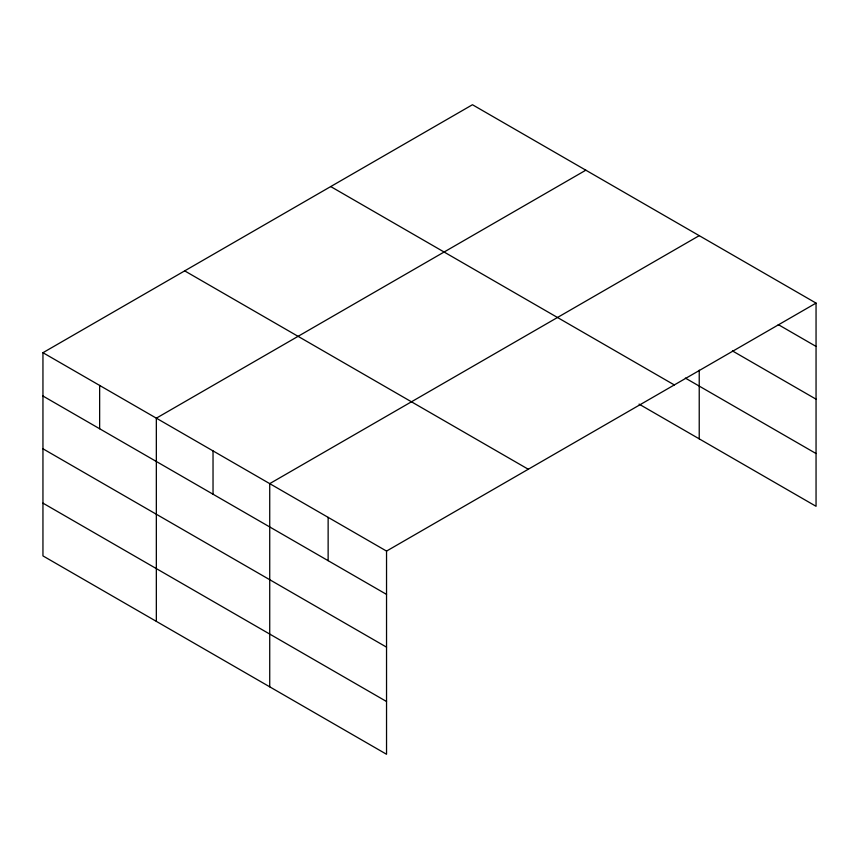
<?xml version="1.0" encoding="UTF-8"?>
<svg xmlns="http://www.w3.org/2000/svg" width="859" height="859" viewBox="0 0 859 859"><rect width="100%" height="100%" fill="white"/><g stroke="black" fill="none" stroke-linecap="round" stroke-linejoin="round"><path stroke-width="1.29" d="M42.95 352.705L386.539 551.081L386.539 754.266L42.95 555.902L42.95 352.705L472.461 104.734L816.05 303.098L816.05 506.295L639.064 404.117M585.838 170.189L156.338 418.172L156.338 621.358M699.226 235.656L269.726 483.628L269.726 686.824M386.539 551.081L816.05 303.098M778.254 324.595L816.05 346.424M732.437 350.912L816.05 399.177M685.342 378.078L816.05 453.541M330.715 186.564L674.315 384.939M184.685 270.875L528.285 469.25M42.95 396.02L386.539 594.396M42.95 448.785L386.539 647.149M42.95 503.138L386.539 701.513M699.226 370.175L699.226 438.852M328.138 517.354L328.138 560.669M213.032 450.9L213.032 494.215M99.644 385.433L99.644 428.748"/></g></svg>
